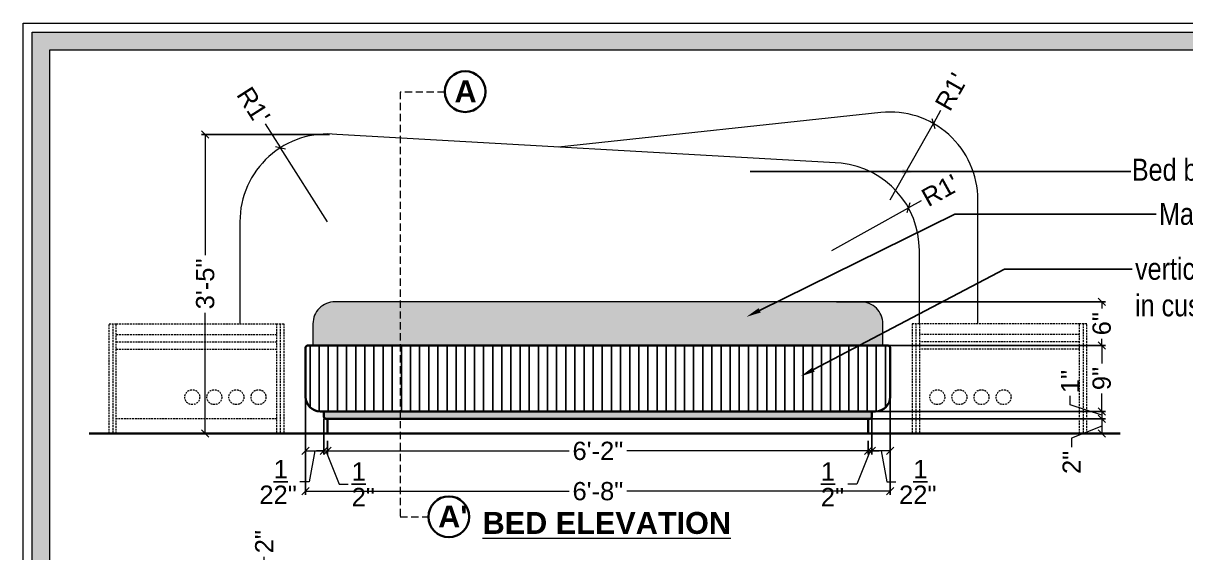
# Model space of a CAD drawing. Header units: millimetres. Extents: x 56222 to 3066687, y -650199 to -121287.
# Drawn here: x 132208.9 to 132368, y -183564.3 to -183491.9 of the extents above; entities that cross this region are included whole.
import ezdxf
from ezdxf import colors
from ezdxf.entities.mleader import LeaderData, LeaderLine
from ezdxf.math import Vec2, Vec3

# ---------------------------------------------------------------- set-up
doc = ezdxf.new("R2010")
doc.units = ezdxf.units.MM
doc.header["$MEASUREMENT"] = 0
doc.header["$PDMODE"] = 35
doc.linetypes.add('DASHED2', pattern=[0.375, 0.25, -0.125])
doc.linetypes.add('DASHEDX2', pattern=[1.5, 1, -0.5])
doc.layers.get('Defpoints').update_dxf_attribs({"color": 220})
doc.layers.add('AR HATCH-7', color=7, linetype='Continuous')
for name, color, linetype, lineweight in [('DIM.', 250, 'Continuous', 13), ('dim05', 1, 'Continuous', 13), ('Dimension', 10, 'DASHEDX2', 20), ('FURNITURE', 32, 'Continuous', 9), ('FURNITURE-1', 252, 'Continuous', 13), ('SECTION ( SLAB PLine )', 104, 'Continuous', 30), ('Text', 7, 'Continuous', 15), ('wall', 7, 'Continuous', 30)]:
    doc.layers.add(name, color=color, linetype=linetype, lineweight=lineweight)
doc.styles.add('Arial', font='arial.ttf')
doc.styles.get("Standard").update_dxf_attribs({"font": 'arial.ttf', "height": 6})
doc.styles.add('style4', font='ARIALN.TTF')
doc.dimstyles.new('ISO-25', dxfattribs={"dimtxt": 2.5, "dimasz": 1, "dimexe": 0.5, "dimexo": 1, "dimtad": 0, "dimdec": 1, "dimlunit": 4, "dimtxsty": 'Standard', "dimblk": 'OBLIQUE', "dimcen": 2.5, "dimclrd": 1, "dimclre": 1, "dimclrt": 5, "dimadec": 0, "dimazin": 0, "dimtfac": 1, "dimtdec": 1, "dimtmove": 0, "dimatfit": 3, "dimfxl": 1, "dimlwd": -1, "dimarcsym": 0})

# ---------------------------------------------------------------- blocks, each defined once
blk = doc.blocks.new('_Oblique')
at = {"layer": 'wall', "color": 0, "lineweight": -2}
blk.add_line((-0.5, -0.5), (0.5, 0.5), dxfattribs=at)
blk = doc.blocks.new('*D652')
at = {"layer": 'Defpoints', "color": 0, "lineweight": 30, "transparency": 16777216}
for p in [(132319.15, -183529.96), (132319.15, -183535.96), (132356.46, -183535.96)]:
    blk.add_point(p, dxfattribs=at)
at = {"layer": 'dim05', "color": 1, "linetype": 'Continuous', "lineweight": -2, "transparency": 16777216}
for p, q in [((132320.15, -183529.96), (132356.96, -183529.96)), ((132320.15, -183535.96), (132356.96, -183535.96))]:
    blk.add_line(p, q, dxfattribs=at)
at = {"layer": 'dim05', "color": 1, "linetype": 'Continuous', "transparency": 16777216}
for p, q in [((132356.46, -183529.96), (132356.46, -183530.89)), ((132356.46, -183535.96), (132356.46, -183535.03))]:
    blk.add_line(p, q, dxfattribs=at)
at = {"layer": 'dim05', "color": 1, "transparency": 16777216}
for p, rotation in [((132356.46, -183529.96), 90), ((132356.46, -183535.96), 270)]:
    blk.add_blockref('_Oblique', p, dxfattribs=dict(at, rotation=rotation))
at = {"layer": 'dim05', "color": 5, "lineweight": 25, "transparency": 16777216, "insert": (132356.46, -183532.96), "char_height": 2.5, "attachment_point": 5, "rotation": 90, "style": 'Arial'}
blk.add_mtext('6"', dxfattribs=at)
blk = doc.blocks.new('*D653')
at = {"layer": 'Defpoints', "color": 0, "lineweight": 30, "transparency": 16777216}
for p in [(132323.01, -183535.96), (132323.01, -183544.96), (132356.46, -183544.96)]:
    blk.add_point(p, dxfattribs=at)
at = {"layer": 'dim05', "color": 1, "linetype": 'Continuous', "lineweight": -2, "transparency": 16777216}
for p, q in [((132324.01, -183535.96), (132356.96, -183535.96)), ((132324.01, -183544.96), (132356.96, -183544.96))]:
    blk.add_line(p, q, dxfattribs=at)
at = {"layer": 'dim05', "color": 1, "linetype": 'Continuous', "transparency": 16777216}
for p, q in [((132356.46, -183535.96), (132356.46, -183538.4)), ((132356.46, -183544.96), (132356.46, -183542.52))]:
    blk.add_line(p, q, dxfattribs=at)
at = {"layer": 'dim05', "color": 1, "transparency": 16777216}
for p, rotation in [((132356.46, -183535.96), 90), ((132356.46, -183544.96), 270)]:
    blk.add_blockref('_Oblique', p, dxfattribs=dict(at, rotation=rotation))
at = {"layer": 'dim05', "color": 5, "lineweight": 25, "transparency": 16777216, "insert": (132356.46, -183540.46), "char_height": 2.5, "attachment_point": 5, "rotation": 90, "style": 'Arial'}
blk.add_mtext('9"', dxfattribs=at)
blk = doc.blocks.new('*D654')
at = {"layer": 'Defpoints', "color": 0, "lineweight": 30, "transparency": 16777216}
for p in [(132322.17, -183544.96), (132322.17, -183545.96), (132356.46, -183545.96)]:
    blk.add_point(p, dxfattribs=at)
at = {"layer": 'dim05', "color": 1, "linetype": 'Continuous', "transparency": 16777216}
for p, q in [((132352.13, -183544.06), (132352.13, -183542.81)), ((132356.46, -183545.46), (132352.13, -183544.06)), ((132356.46, -183544.96), (132356.46, -183543.96)), ((132356.46, -183544.96), (132356.46, -183545.96)), ((132356.46, -183544.96), (132356.46, -183545.96)), ((132356.46, -183545.96), (132356.46, -183546.96))]:
    blk.add_line(p, q, dxfattribs=at)
at = {"layer": 'dim05', "color": 1, "linetype": 'Continuous', "lineweight": -2, "transparency": 16777216}
for p, q in [((132323.17, -183544.96), (132356.96, -183544.96)), ((132323.17, -183545.96), (132356.96, -183545.96))]:
    blk.add_line(p, q, dxfattribs=at)
at = {"layer": 'dim05', "color": 1, "transparency": 16777216}
for p, rotation in [((132356.46, -183544.96), 270), ((132356.46, -183545.96), 90)]:
    blk.add_blockref('_Oblique', p, dxfattribs=dict(at, rotation=rotation))
at = {"layer": 'dim05', "color": 5, "lineweight": 25, "transparency": 16777216, "insert": (132352.13, -183540.87), "char_height": 2.5, "attachment_point": 5, "rotation": 90, "style": 'Arial'}
blk.add_mtext('1"', dxfattribs=at)
blk = doc.blocks.new('*D655')
at = {"layer": 'Defpoints', "color": 0, "lineweight": 30, "transparency": 16777216}
for p in [(132323.72, -183545.96), (132323.72, -183547.96), (132356.46, -183547.96)]:
    blk.add_point(p, dxfattribs=at)
at = {"layer": 'dim05', "color": 1, "linetype": 'Continuous', "lineweight": -2, "transparency": 16777216}
for p, q in [((132324.72, -183545.96), (132356.96, -183545.96)), ((132324.72, -183547.96), (132356.96, -183547.96))]:
    blk.add_line(p, q, dxfattribs=at)
at = {"layer": 'dim05', "color": 1, "linetype": 'Continuous', "transparency": 16777216}
for p, q in [((132356.46, -183545.96), (132356.46, -183547.96)), ((132356.46, -183546.96), (132352.34, -183548.6)), ((132352.34, -183548.6), (132352.34, -183549.85))]:
    blk.add_line(p, q, dxfattribs=at)
at = {"layer": 'dim05', "color": 1, "transparency": 16777216}
for p, rotation in [((132356.46, -183545.96), 90), ((132356.46, -183547.96), 270)]:
    blk.add_blockref('_Oblique', p, dxfattribs=dict(at, rotation=rotation))
at = {"layer": 'dim05', "color": 5, "lineweight": 25, "transparency": 16777216, "insert": (132352.34, -183551.93), "char_height": 2.5, "attachment_point": 5, "rotation": 90, "style": 'Arial'}
blk.add_mtext('2"', dxfattribs=at)
blk = doc.blocks.new('*D656')
at = {"layer": 'Defpoints', "color": 0, "lineweight": 30, "transparency": 16777216}
for p in [(132247.5, -183542.96), (132250, -183544.96), (132250, -183550.37)]:
    blk.add_point(p, dxfattribs=at)
at = {"layer": 'dim05', "color": 1, "linetype": 'Continuous', "lineweight": -2, "transparency": 16777216}
for p, q in [((132247.5, -183543.96), (132247.5, -183550.87)), ((132250, -183545.96), (132250, -183550.87))]:
    blk.add_line(p, q, dxfattribs=at)
at = {"layer": 'dim05', "color": 1, "linetype": 'Continuous', "transparency": 16777216}
for p, q in [((132247.5, -183550.37), (132250, -183550.37)), ((132248.75, -183550.37), (132247.97, -183554.6)), ((132247.97, -183554.6), (132246.72, -183554.6))]:
    blk.add_line(p, q, dxfattribs=at)
at = {"layer": 'dim05', "color": 1, "transparency": 16777216, "rotation": 180}
blk.add_blockref('_Oblique', (132247.5, -183550.37), dxfattribs=at)
at = {"layer": 'dim05', "color": 1, "transparency": 16777216}
blk.add_blockref('_Oblique', (132250, -183550.37), dxfattribs=at)
at = {"layer": 'dim05', "color": 5, "lineweight": 25, "transparency": 16777216, "insert": (132243.73, -183554.6), "char_height": 2.5, "attachment_point": 5, "style": 'Arial'}
blk.add_mtext('2{\\H1x;\\S1/2;}"', dxfattribs=at)
blk = doc.blocks.new('*D657')
at = {"layer": 'Defpoints', "color": 0, "lineweight": 30, "transparency": 16777216}
for p in [(132250, -183545.33), (132250.5, -183547.96), (132250.5, -183550.37)]:
    blk.add_point(p, dxfattribs=at)
at = {"layer": 'dim05', "color": 1, "linetype": 'Continuous', "lineweight": -2, "transparency": 16777216}
for p, q in [((132250, -183546.33), (132250, -183550.87)), ((132250.5, -183548.96), (132250.5, -183550.87))]:
    blk.add_line(p, q, dxfattribs=at)
at = {"layer": 'dim05', "color": 1, "linetype": 'Continuous', "transparency": 16777216}
for p, q in [((132250, -183550.37), (132249, -183550.37)), ((132250, -183550.37), (132250.5, -183550.37)), ((132250, -183550.37), (132250.5, -183550.37)), ((132250.25, -183550.37), (132252.07, -183554.92)), ((132250.5, -183550.37), (132251.5, -183550.37)), ((132252.07, -183554.92), (132253.32, -183554.92))]:
    blk.add_line(p, q, dxfattribs=at)
at = {"layer": 'dim05', "color": 1, "transparency": 16777216}
blk.add_blockref('_Oblique', (132250, -183550.37), dxfattribs=at)
at = {"layer": 'dim05', "color": 1, "transparency": 16777216, "rotation": 180}
blk.add_blockref('_Oblique', (132250.5, -183550.37), dxfattribs=at)
at = {"layer": 'dim05', "color": 5, "lineweight": 25, "transparency": 16777216, "insert": (132255.39, -183554.92), "char_height": 2.5, "attachment_point": 5, "style": 'Arial'}
blk.add_mtext('{\\H1x;\\S1/2;}"', dxfattribs=at)
blk = doc.blocks.new('*D658')
at = {"layer": 'Defpoints', "color": 0, "lineweight": 30, "transparency": 16777216}
for p in [(132250.5, -183547.96), (132324.5, -183547.96), (132324.5, -183550.37)]:
    blk.add_point(p, dxfattribs=at)
at = {"layer": 'dim05', "color": 1, "linetype": 'Continuous', "lineweight": -2, "transparency": 16777216}
for p, q in [((132250.5, -183548.96), (132250.5, -183550.87)), ((132324.5, -183548.96), (132324.5, -183550.87))]:
    blk.add_line(p, q, dxfattribs=at)
at = {"layer": 'dim05', "color": 1, "linetype": 'Continuous', "transparency": 16777216}
for p, q in [((132250.5, -183550.37), (132283.55, -183550.37)), ((132324.5, -183550.37), (132291.46, -183550.37))]:
    blk.add_line(p, q, dxfattribs=at)
at = {"layer": 'dim05', "color": 1, "transparency": 16777216, "rotation": 180}
blk.add_blockref('_Oblique', (132250.5, -183550.37), dxfattribs=at)
at = {"layer": 'dim05', "color": 1, "transparency": 16777216}
blk.add_blockref('_Oblique', (132324.5, -183550.37), dxfattribs=at)
at = {"layer": 'dim05', "color": 5, "lineweight": 25, "transparency": 16777216, "insert": (132287.5, -183550.37), "char_height": 2.5, "attachment_point": 5, "style": 'Arial'}
blk.add_mtext('6\'-2"', dxfattribs=at)
blk = doc.blocks.new('*D659')
at = {"layer": 'Defpoints', "color": 0, "lineweight": 30, "transparency": 16777216}
for p in [(132327.5, -183542.96), (132325, -183544.96), (132325, -183550.37)]:
    blk.add_point(p, dxfattribs=at)
at = {"layer": 'dim05', "color": 1, "linetype": 'Continuous', "lineweight": -2, "transparency": 16777216}
for p, q in [((132327.5, -183543.96), (132327.5, -183550.87)), ((132325, -183545.96), (132325, -183550.87))]:
    blk.add_line(p, q, dxfattribs=at)
at = {"layer": 'dim05', "color": 1, "linetype": 'Continuous', "transparency": 16777216}
for p, q in [((132327.5, -183550.37), (132325, -183550.37)), ((132326.25, -183550.37), (132327.03, -183554.6)), ((132327.03, -183554.6), (132328.28, -183554.6))]:
    blk.add_line(p, q, dxfattribs=at)
at = {"layer": 'dim05', "color": 1, "transparency": 16777216, "rotation": 180}
blk.add_blockref('_Oblique', (132325, -183550.37), dxfattribs=at)
at = {"layer": 'dim05', "color": 1, "transparency": 16777216}
blk.add_blockref('_Oblique', (132327.5, -183550.37), dxfattribs=at)
at = {"layer": 'dim05', "color": 5, "lineweight": 25, "transparency": 16777216, "insert": (132331.28, -183554.6), "char_height": 2.5, "attachment_point": 5, "style": 'Arial'}
blk.add_mtext('2{\\H1x;\\S1/2;}"', dxfattribs=at)
blk = doc.blocks.new('*D660')
at = {"layer": 'Defpoints', "color": 0, "lineweight": 30, "transparency": 16777216}
for p in [(132325, -183545.33), (132324.5, -183547.96), (132324.5, -183550.37)]:
    blk.add_point(p, dxfattribs=at)
at = {"layer": 'dim05', "color": 1, "linetype": 'Continuous', "lineweight": -2, "transparency": 16777216}
for p, q in [((132325, -183546.33), (132325, -183550.87)), ((132324.5, -183548.96), (132324.5, -183550.87))]:
    blk.add_line(p, q, dxfattribs=at)
at = {"layer": 'dim05', "color": 1, "linetype": 'Continuous', "transparency": 16777216}
for p, q in [((132324.75, -183550.37), (132322.94, -183554.92)), ((132324.5, -183550.37), (132323.5, -183550.37)), ((132325, -183550.37), (132324.5, -183550.37)), ((132325, -183550.37), (132324.5, -183550.37)), ((132325, -183550.37), (132326, -183550.37)), ((132322.94, -183554.92), (132321.69, -183554.92))]:
    blk.add_line(p, q, dxfattribs=at)
at = {"layer": 'dim05', "color": 1, "transparency": 16777216}
blk.add_blockref('_Oblique', (132324.5, -183550.37), dxfattribs=at)
at = {"layer": 'dim05', "color": 1, "transparency": 16777216, "rotation": 180}
blk.add_blockref('_Oblique', (132325, -183550.37), dxfattribs=at)
at = {"layer": 'dim05', "color": 5, "lineweight": 25, "transparency": 16777216, "insert": (132319.61, -183554.92), "char_height": 2.5, "attachment_point": 5, "style": 'Arial'}
blk.add_mtext('{\\H1x;\\S1/2;}"', dxfattribs=at)
blk = doc.blocks.new('*D661')
at = {"layer": 'Defpoints', "color": 0, "lineweight": 30, "transparency": 16777216}
for p in [(132247.5, -183541), (132327.5, -183541), (132327.5, -183555.88)]:
    blk.add_point(p, dxfattribs=at)
at = {"layer": 'dim05', "color": 1, "linetype": 'Continuous', "lineweight": -2, "transparency": 16777216}
for p, q in [((132247.5, -183542), (132247.5, -183556.38)), ((132327.5, -183542), (132327.5, -183556.38))]:
    blk.add_line(p, q, dxfattribs=at)
at = {"layer": 'dim05', "color": 1, "linetype": 'Continuous', "transparency": 16777216}
for p, q in [((132247.5, -183555.88), (132283.55, -183555.88)), ((132327.5, -183555.88), (132291.46, -183555.88))]:
    blk.add_line(p, q, dxfattribs=at)
at = {"layer": 'dim05', "color": 1, "transparency": 16777216, "rotation": 180}
blk.add_blockref('_Oblique', (132247.5, -183555.88), dxfattribs=at)
at = {"layer": 'dim05', "color": 1, "transparency": 16777216}
blk.add_blockref('_Oblique', (132327.5, -183555.88), dxfattribs=at)
at = {"layer": 'dim05', "color": 5, "lineweight": 25, "transparency": 16777216, "insert": (132287.5, -183555.88), "char_height": 2.5, "attachment_point": 5, "style": 'Arial'}
blk.add_mtext('6\'-8"', dxfattribs=at)
blk = doc.blocks.new('*D663')
at = {"layer": 'Defpoints', "color": 0, "lineweight": 30, "transparency": 16777216}
for p in [(132251.78, -183507.08), (132233.76, -183547.96), (132250.5, -183547.96)]:
    blk.add_point(p, dxfattribs=at)
at = {"layer": 'dim05', "color": 1, "linetype": 'Continuous', "lineweight": -2, "transparency": 16777216}
for p, q in [((132250.78, -183507.08), (132233.26, -183507.08)), ((132249.5, -183547.96), (132233.26, -183547.96))]:
    blk.add_line(p, q, dxfattribs=at)
at = {"layer": 'dim05', "color": 1, "linetype": 'Continuous', "transparency": 16777216}
for p, q in [((132233.76, -183507.08), (132233.76, -183523.57)), ((132233.76, -183547.96), (132233.76, -183531.46))]:
    blk.add_line(p, q, dxfattribs=at)
at = {"layer": 'dim05', "color": 1, "transparency": 16777216}
for p, rotation in [((132233.76, -183507.08), 90), ((132233.76, -183547.96), 270)]:
    blk.add_blockref('_Oblique', p, dxfattribs=dict(at, rotation=rotation))
at = {"layer": 'dim05', "color": 5, "lineweight": 25, "transparency": 16777216, "insert": (132233.76, -183527.52), "char_height": 2.5, "attachment_point": 5, "rotation": 90, "style": 'Arial'}
blk.add_mtext('3\'-5"', dxfattribs=at)
blk = doc.blocks.new('*D670')
at = {"layer": 'Defpoints', "color": 0, "lineweight": 30, "transparency": 16777216}
for p in [(132244.52, -183565.91), (132247.5, -183565.91), (132247.5, -183567.91)]:
    blk.add_point(p, dxfattribs=at)
at = {"layer": 'dim05', "color": 1, "linetype": 'Continuous', "transparency": 16777216}
for p, q in [((132241.83, -183566.11), (132241.83, -183564.86)), ((132244.52, -183566.91), (132241.83, -183566.11)), ((132244.52, -183567.91), (132244.52, -183565.91))]:
    blk.add_line(p, q, dxfattribs=at)
at = {"layer": 'dim05', "color": 1, "linetype": 'Continuous', "lineweight": -2, "transparency": 16777216}
for p, q in [((132246.5, -183565.91), (132244.02, -183565.91)), ((132246.5, -183567.91), (132244.02, -183567.91))]:
    blk.add_line(p, q, dxfattribs=at)
at = {"layer": 'dim05', "color": 1, "transparency": 16777216}
for p, rotation in [((132244.52, -183565.91), 90), ((132244.52, -183567.91), 270)]:
    blk.add_blockref('_Oblique', p, dxfattribs=dict(at, rotation=rotation))
at = {"layer": 'dim05', "color": 5, "lineweight": 25, "transparency": 16777216, "insert": (132241.83, -183562.77), "char_height": 2.5, "attachment_point": 5, "rotation": 90, "style": 'Arial'}
blk.add_mtext('2"', dxfattribs=at)
blk = doc.blocks.new('*D682')
at = {"layer": 'Defpoints', "color": 0, "lineweight": 30, "transparency": 16777216}
for p in [(132244.05, -183508.89), (132250.5, -183519.01)]:
    blk.add_point(p, dxfattribs=at)
at = {"layer": 'dim05', "color": 1, "linetype": 'Continuous', "transparency": 16777216}
for p in [(132241.97, -183505.62), (132250.5, -183519.01)]:
    blk.add_line(p, (132244.05, -183508.89), dxfattribs=at)
at = {"layer": 'dim05', "color": 1, "transparency": 16777216, "rotation": 302.5133259900335}
blk.add_blockref('_Oblique', (132244.05, -183508.89), dxfattribs=at)
at = {"layer": 'dim05', "color": 5, "lineweight": 25, "transparency": 16777216, "insert": (132240.37, -183503.11), "char_height": 2.5, "attachment_point": 5, "rotation": 302.5133, "style": 'Arial'}
blk.add_mtext("R1'", dxfattribs=at)
blk = doc.blocks.new('*D683')
at = {"layer": 'Defpoints', "color": 0, "lineweight": 30, "transparency": 16777216}
for p in [(132330, -183517.13), (132319.5, -183522.93)]:
    blk.add_point(p, dxfattribs=at)
at = {"layer": 'dim05', "color": 1, "linetype": 'Continuous', "transparency": 16777216}
for p in [(132319.5, -183522.93), (132331.75, -183516.16)]:
    blk.add_line(p, (132330, -183517.13), dxfattribs=at)
at = {"layer": 'dim05', "color": 1, "transparency": 16777216, "rotation": 208.9367553746441}
blk.add_blockref('_Oblique', (132330, -183517.13), dxfattribs=at)
at = {"layer": 'dim05', "color": 5, "lineweight": 25, "transparency": 16777216, "insert": (132334.35, -183514.72), "char_height": 2.5, "attachment_point": 5, "rotation": 28.9368, "style": 'Arial'}
blk.add_mtext("R1'", dxfattribs=at)
blk = doc.blocks.new('*D684')
at = {"layer": 'Defpoints', "color": 0, "lineweight": 30, "transparency": 16777216}
for p in [(132333.41, -183505.56), (132327.5, -183516.01)]:
    blk.add_point(p, dxfattribs=at)
at = {"layer": 'dim05', "color": 1, "linetype": 'Continuous', "transparency": 16777216}
for p in [(132334.39, -183503.82), (132327.5, -183516.01)]:
    blk.add_line(p, (132333.41, -183505.56), dxfattribs=at)
at = {"layer": 'dim05', "color": 1, "transparency": 16777216, "rotation": 240.5281257425793}
blk.add_blockref('_Oblique', (132333.41, -183505.56), dxfattribs=at)
at = {"layer": 'dim05', "color": 5, "lineweight": 25, "transparency": 16777216, "insert": (132335.85, -183501.23), "char_height": 2.5, "attachment_point": 5, "rotation": 60.5281, "style": 'Arial'}
blk.add_mtext("R1'", dxfattribs=at)

msp = doc.modelspace()

# ---------------------------------------------------------------- hatches: boundary and pattern name
at = {"layer": 'AR HATCH-7', "lineweight": 30, "true_color": 0xffffff}
h = msp.add_hatch(color=7, dxfattribs=at)
h.dxf.hatch_style = 1
h.paths.add_polyline_path([(132323.5, -183529.96), (132301.75, -183529.96), (132301.75, -183534.46), (132326.5, -183534.46), (132326.5, -183532.96, 0.414214)])
h.paths.add_polyline_path([(132301.75, -183529.96), (132251.5, -183529.96, 0.414214), (132248.5, -183532.96), (132248.5, -183535.96), (132326.5, -183535.96), (132326.5, -183534.46), (132301.75, -183534.46)])
at = {"layer": 'AR HATCH-7', "lineweight": 25, "true_color": 0xc7c8ca, "transparency": 33554687}
h = msp.add_hatch(dxfattribs=at)
h.set_pattern_fill('ANSI31', color=9, scale=10, angle=45)
h.set_pattern_definition([(90, (133.1008, 353.7511), (-1.25, 0), [])])
h.paths.add_polyline_path([(132327.5, -183536.21, 0.414214), (132327.25, -183535.96), (132247.75, -183535.96, 0.414214), (132247.5, -183536.21), (132247.5, -183542.96, 0.414214), (132249.5, -183544.96), (132325.5, -183544.96, 0.414214), (132327.5, -183542.96)])
at = {"layer": 'AR HATCH-7', "lineweight": 30, "true_color": 0xc8c92d}
h = msp.add_hatch(color=52, dxfattribs=at)
h.dxf.hatch_style = 1
h.paths.add_polyline_path([(132325, -183544.96), (132250, -183544.96), (132250, -183545.71, 0.414214), (132250.25, -183545.96), (132324.75, -183545.96, 0.414214), (132325, -183545.71)])
at = {"layer": 'Dimension', "linetype": 'Continuous', "true_color": 0xd39e00}
h = msp.add_hatch(color=42, dxfattribs=at)
h.paths.add_polyline_path([(132210.06, -183493.07), (132210.06, -183734.79), (132553.47, -183734.79), (132553.47, -183493.07)])
h.paths.add_polyline_path([(132212.47, -183495.48), (132551.06, -183495.48), (132551.06, -183732.38), (132212.47, -183732.38)], flags=16)

# ---------------------------------------------------------------- linework, layer by layer
at = {"layer": 'Dimension', "color": 42, "linetype": 'Continuous', "true_color": 0xd39e00}
for points in [[(132208.85, -183491.87), (132554.68, -183491.87), (132554.68, -183736), (132208.85, -183736)], [(132210.06, -183493.07), (132553.47, -183493.07), (132553.47, -183734.79), (132210.06, -183734.79)], [(132212.47, -183495.48), (132551.06, -183495.48), (132551.06, -183732.38), (132212.47, -183732.38)]]:
    msp.add_lwpolyline(points, close=True, dxfattribs=at)
at = {"layer": 'FURNITURE', "lineweight": 5}
for p, q in [((132326.22, -183504.08), (132282.12, -183508.8)), ((132331.5, -183532.96), (132331.5, -183522.93))]:
    msp.add_line(p, q, dxfattribs=at)
at = {"layer": 'FURNITURE', "linetype": 'DASHED2', "lineweight": 15}
for p, q in [((132221.09, -183532.96), (132221.09, -183547.96)), ((132221.59, -183547.96), (132221.59, -183532.96)), ((132221.59, -183532.96), (132243.5, -183532.96)), ((132243.5, -183532.96), (132243.5, -183547.96)), ((132244, -183532.96), (132244, -183547.96)), ((132331, -183532.96), (132331, -183547.96)), ((132331.5, -183532.96), (132331.5, -183547.96)), ((132353.41, -183532.96), (132331.5, -183532.96)), ((132353.41, -183547.96), (132353.41, -183532.96)), ((132353.91, -183532.96), (132353.91, -183547.96)), ((132221.59, -183534.46), (132243.5, -183534.46)), ((132353.41, -183534.46), (132331.5, -183534.46)), ((132221.59, -183535.46), (132243.5, -183535.46)), ((132221.59, -183536.46), (132243.5, -183536.46)), ((132353.41, -183535.46), (132331.5, -183535.46)), ((132353.41, -183536.46), (132331.5, -183536.46)), ((132243.5, -183545.96), (132221.59, -183545.96)), ((132331.5, -183545.96), (132353.41, -183545.96))]:
    msp.add_line(p, q, dxfattribs=at)
at = {"layer": 'FURNITURE', "lineweight": 30}
for p, q in [((132247.5, -183536.21), (132247.5, -183542.96)), ((132327.25, -183535.96), (132247.75, -183535.96)), ((132327.5, -183536.21), (132327.5, -183542.96)), ((132249.5, -183544.96), (132325.5, -183544.96)), ((132250, -183544.96), (132250, -183545.71)), ((132250.25, -183545.96), (132324.75, -183545.96)), ((132250.5, -183547.96), (132250.5, -183545.96)), ((132324.5, -183547.96), (132324.5, -183545.96)), ((132325, -183545.71), (132325, -183544.96))]:
    msp.add_line(p, q, dxfattribs=at)
at = {"layer": 'FURNITURE', "lineweight": 5}
for points in [[(132339.5, -183532.96), (132339.5, -183516.01, 0.445833), (132326.22, -183504.08)], [(132320.78, -183511), (132251.78, -183507.08, 0.445833), (132238.5, -183519.01), (132238.5, -183532.96)], [(132326.5, -183535.96), (132326.5, -183532.96, 0.414214), (132323.5, -183529.96), (132251.5, -183529.96, 0.414214), (132248.5, -183532.96), (132248.5, -183535.96)]]:
    msp.add_lwpolyline(points, format="xyb", dxfattribs=at)
at = {"layer": 'FURNITURE', "linetype": 'DASHED2', "lineweight": 15}
for points in [[(132243.5, -183532.96), (132244.5, -183532.96), (132244.5, -183547.96), (132220.59, -183547.96), (132220.59, -183532.96), (132221.59, -183532.96)], [(132331.5, -183532.96), (132330.5, -183532.96), (132330.5, -183547.96), (132354.41, -183547.96), (132354.41, -183532.96), (132353.41, -183532.96)]]:
    msp.add_lwpolyline(points, dxfattribs=at)
for centre in [(132231.98, -183543.01), (132235, -183543.01), (132238.02, -183543.01), (132241.05, -183543.01), (132333.96, -183543.01), (132336.98, -183543.01), (132340, -183543.01), (132343.02, -183543.01)]:
    msp.add_circle(centre, 1.02, dxfattribs=at)
at = {"layer": 'FURNITURE', "lineweight": 5}
msp.add_arc((132319.5, -183522.93), 12, 0, 83.8844, dxfattribs=at)
at = {"layer": 'FURNITURE', "lineweight": 30}
for centre, radius, start, end in [((132247.75, -183536.21), 0.25, 90, 180), ((132327.25, -183536.21), 0.25, 0, 90), ((132249.5, -183542.96), 2, 180, 270), ((132325.5, -183542.96), 2, 270, 0), ((132250.25, -183545.71), 0.25, 180, 270), ((132324.75, -183545.71), 0.25, 270, 0)]:
    msp.add_arc(centre, radius, start, end, dxfattribs=at)
at = {"layer": 'FURNITURE-1', "color": 251, "linetype": 'DASHEDX2', "true_color": 0x636466}
msp.add_lwpolyline([(132266.56, -183501.27), (132260.45, -183501.27), (132260.45, -183559.39), (132264.32, -183559.39)], dxfattribs=at)
at = {"layer": 'FURNITURE-1', "color": 1, "linetype": 'ByBlock', "lineweight": 30}
for centre in [(132269.34, -183501.22), (132267.1, -183559.37)]:
    msp.add_circle(centre, 2.79, dxfattribs=at)
at = {"layer": 'SECTION ( SLAB PLine )', "color": 1}
msp.add_line((132358.96, -183547.96), (132217.87, -183547.96), dxfattribs=at)

# ---------------------------------------------------------------- texts
at = {"layer": 'DIM.', "color": 1, "char_height": 3, "attachment_point": 1}
for s, width, gutter_width, insert in [('{\\fArial|b1|i0|c0|p34;A}', 81.8757, 1.13, (132267.88, -183499.68, -2.25)), ("{\\fArial|b1|i0|c0|p34;A'}", 81.8757, 1.13, (132265.64, -183557.83, -2.25)), ('{\\fArial|b1|i0|c0|p34;\\LBED ELEVATION}', 111.5588, 1, (132271.72, -183558.71))]:
    msp.add_mtext_dynamic_manual_height_columns(s, width=width, gutter_width=gutter_width, heights=[0], dxfattribs=dict(at, insert=insert))

# ---------------------------------------------------------------- dimensions: what is measured, and where the dimension line sits
at = {"layer": 'dim05', "color": 27, "lineweight": 25, "true_color": 0x7d5120}
for center, mpoint, picture, middle in [((132327.5, -183516.01), (132333.41, -183505.56), '*D684', (132335.85, -183501.23)), ((132319.5, -183522.93), (132330, -183517.13), '*D683', (132334.35, -183514.72))]:
    dim = msp.add_radius_dim(center=center, mpoint=mpoint, dimstyle='ISO-25', override={"dimtxsty": 'Arial', "dimtmove": 1}, dxfattribs=at)
    dim.commit()
    dim.dimension.update_dxf_attribs({"geometry": picture, "text_midpoint": middle})
dim = msp.add_radius_dim(center=(132250.5, -183519.01), mpoint=(132244.05, -183508.89), dimstyle='ISO-25', override={"dimtxsty": 'Arial', "dimtmove": 1}, dxfattribs=at)
dim.commit()
dim.dimension.update_dxf_attribs({"geometry": '*D682', "text_midpoint": (132240.37, -183503.11), "dimtype": 164})
for base, p1, p2, picture, middle in [((132233.76, -183547.96), (132251.78, -183507.08), (132250.5, -183547.96), '*D663', (132233.76, -183527.52)), ((132356.46, -183535.96), (132319.15, -183529.96), (132319.15, -183535.96), '*D652', (132356.46, -183532.96)), ((132356.46, -183544.96), (132323.01, -183535.96), (132323.01, -183544.96), '*D653', (132356.46, -183540.46)), ((132244.52, -183565.91), (132247.5, -183567.91), (132247.5, -183565.91), '*D670', (132241.83, -183564.23))]:
    dim = msp.add_linear_dim(base=base, p1=p1, p2=p2, angle=90, dimstyle='ISO-25', override={"dimtxsty": 'Arial', "dimtmove": 1}, dxfattribs=at)
    dim.commit()
    dim.dimension.update_dxf_attribs({"geometry": picture, "text_midpoint": middle})
for base, p1, p2, angle, picture, middle in [((132356.46, -183545.96), (132322.17, -183544.96), (132322.17, -183545.96), 90, '*D654', (132352.13, -183542.18)), ((132325, -183550.37), (132327.5, -183542.96), (132325, -183544.96), 180, '*D659', (132328.91, -183554.6)), ((132324.5, -183550.37), (132325, -183545.33), (132324.5, -183547.96), 180, '*D660', (132321.06, -183554.92)), ((132356.46, -183547.96), (132323.72, -183545.96), (132323.72, -183547.96), 90, '*D655', (132352.34, -183550.47))]:
    dim = msp.add_linear_dim(base=base, p1=p1, p2=p2, angle=angle, dimstyle='ISO-25', override={"dimtxsty": 'Arial', "dimtmove": 1}, dxfattribs=at)
    dim.commit()
    dim.dimension.update_dxf_attribs({"geometry": picture, "text_midpoint": middle, "dimtype": 160})
for base, p1, p2, picture, middle in [((132327.5, -183555.88), (132247.5, -183541), (132327.5, -183541), '*D661', (132287.5, -183555.88)), ((132324.5, -183550.37), (132250.5, -183547.96), (132324.5, -183547.96), '*D658', (132287.5, -183550.37))]:
    dim = msp.add_linear_dim(base=base, p1=p1, p2=p2, dimstyle='ISO-25', override={"dimtxsty": 'Arial', "dimtmove": 1}, dxfattribs=at)
    dim.commit()
    dim.dimension.update_dxf_attribs({"geometry": picture, "text_midpoint": middle})
for base, p1, p2, picture, middle in [((132250, -183550.37), (132247.5, -183542.96), (132250, -183544.96), '*D656', (132246.1, -183554.6)), ((132250.5, -183550.37), (132250, -183545.33), (132250.5, -183547.96), '*D657', (132253.94, -183554.92))]:
    dim = msp.add_linear_dim(base=base, p1=p1, p2=p2, dimstyle='ISO-25', override={"dimtxsty": 'Arial', "dimtmove": 1}, dxfattribs=at)
    dim.commit()
    dim.dimension.update_dxf_attribs({"geometry": picture, "text_midpoint": middle, "dimtype": 160})

# ---------------------------------------------------------------- leaders
at = {"layer": 'Text', "color": 1, "lineweight": 0, "ltscale": 20}
ml = msp.add_multileader_mtext('Standard', dxfattribs=at)
ml.set_content('Bed back_cusion', color=1, style='style4')
ml.set_leader_properties()
ml.build(insert=Vec2(0, 0))
ml.multileader.update_dxf_attribs({"dogleg_length": 2.02, "arrow_head_size": 2})
ctx = ml.context
ctx.base_point, ctx.char_height, ctx.arrow_head_size, ctx.landing_gap_size, ctx.plane_origin = Vec3(132360.43, -183512.16), 3, 2, 0.4, Vec3(132290.72, -183512.16)
ctx.text_align_type = 1
notes = []
notes.append((ctx, [(0, (1, 1, 0), (132353.07, -183512.16), (1, 0), 7.36, [(1, [(132331.15, -183512.16), (132308.32, -183512.16)], 0, [])])]))
ctx.mtext.insert, ctx.mtext.alignment = Vec3(132373.67, -183510.4), 2
ml = msp.add_multileader_mtext('Standard', dxfattribs=at)
ml.set_content('Mattress', color=1, style='style4')
ml.set_leader_properties()
ml.build(insert=Vec2(0, 0))
ml.multileader.update_dxf_attribs({"dogleg_length": 2.02, "arrow_head_size": 2})
ctx = ml.context
ctx.base_point, ctx.char_height, ctx.arrow_head_size, ctx.landing_gap_size, ctx.plane_origin = Vec3(132363.9, -183517.96), 3, 2, 0.4, Vec3(132290.4, -183528.39)
notes.append((ctx, [(0, (1, 1, 0), (132336.36, -183517.96), (1, 0), 27.55, [(0, [(132307.84, -183532.02)], 0, [])])]))
ctx.mtext.insert = Vec3(132364.3, -183516.44)
ml = msp.add_multileader_mtext('Standard', dxfattribs=at)
ml.set_content('\\A1;verticle stitching \\Pin cusion', color=1, style='style4')
ml.set_leader_properties()
ml.build(insert=Vec2(0, 0))
ml.multileader.update_dxf_attribs({"dogleg_length": 2.02, "arrow_head_size": 2})
ctx = ml.context
ctx.base_point, ctx.char_height, ctx.arrow_head_size, ctx.landing_gap_size, ctx.plane_origin = Vec3(132360.62, -183525.48), 3, 2, 0.4, Vec3(132290.4, -183526.97)
notes.append((ctx, [(0, (1, 1, 0), (132343.16, -183525.48), (1, 0), 17.46, [(0, [(132315.25, -183540.16)], 0, [])])]))
ctx.mtext.insert = Vec3(132361.02, -183523.95)
for ctx, leaders in notes:
    for number, flags, end, landing, length, lines in leaders:
        leader = LeaderData()
        leader.index, (leader.has_last_leader_line, leader.has_dogleg_vector, leader.attachment_direction) = number, flags
        leader.last_leader_point, leader.dogleg_vector, leader.dogleg_length = Vec3(end), Vec3(landing), length
        for number, points, colour, breaks in lines:
            line = LeaderLine()
            line.index, line.vertices, line.color, line.breaks = number, Vec3.list(points), colors.encode_raw_color(colour), breaks
            leader.lines.append(line)
        ctx.leaders.append(leader)

doc.saveas('drawing.dxf')
